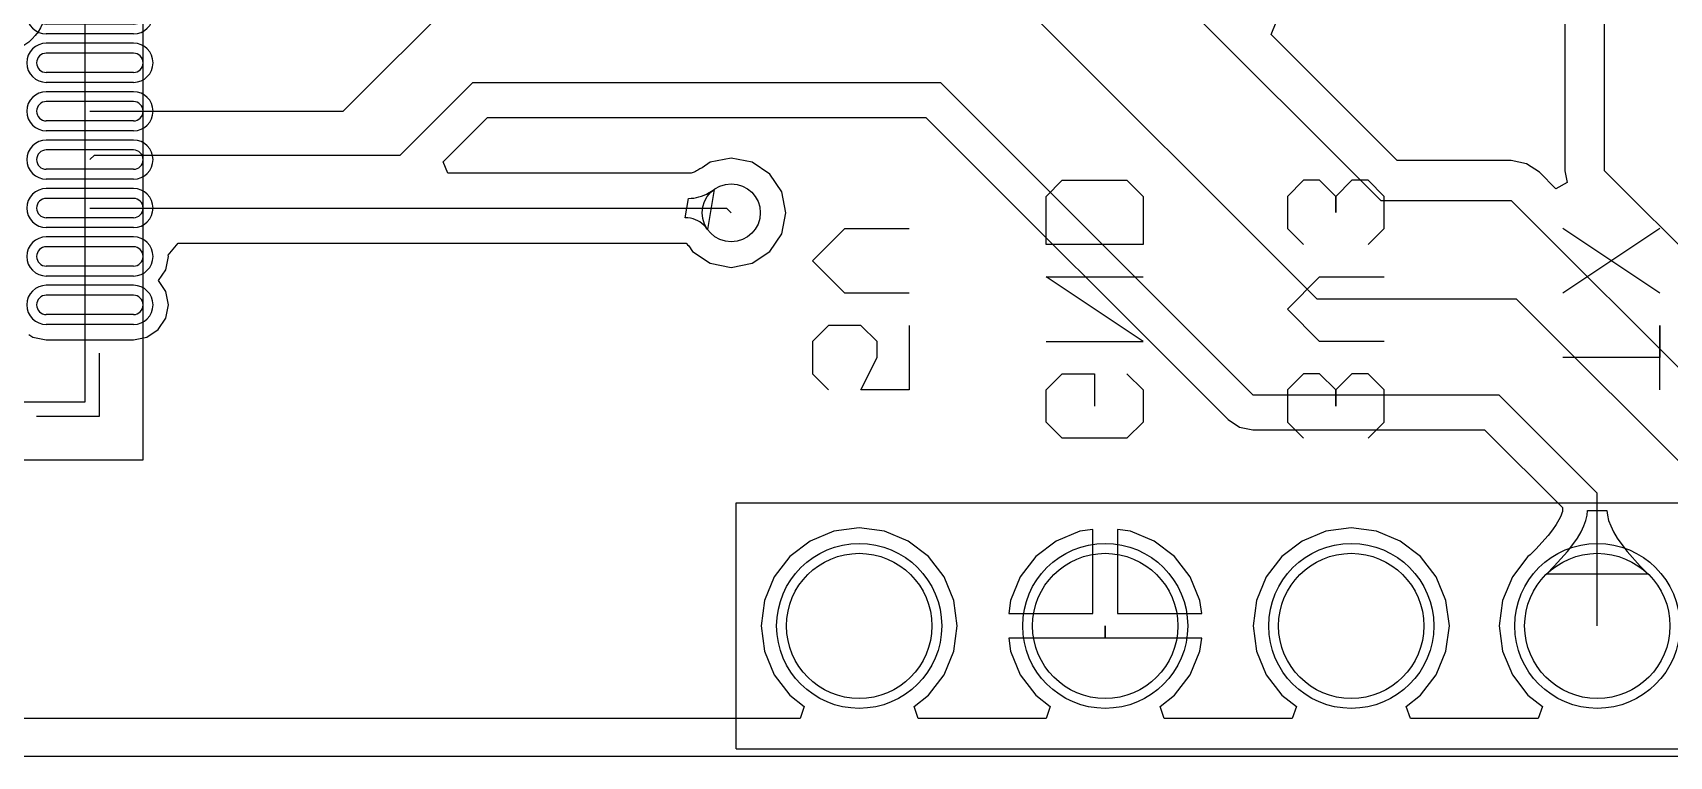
# Model space of a CAD drawing. Header units: millimetres. Extents: x 38 to 147, y 67 to 99.
# Drawn here: x 65.64 to 82.53, y 66.7 to 74.17 of the extents above; entities that cross this region are included whole.
import ezdxf

# ---------------------------------------------------------------- set-up
doc = ezdxf.new("R2010")
doc.units = ezdxf.units.MM
for name, color, linetype in [('BottomOverlay', 54, 'Continuous'), ('BottomSolder', 6, 'Continuous'), ('KeepOutLayer', 6, 'Continuous'), ('Mechanical13', 56, 'Continuous'), ('Mechanical15', 56, 'Continuous'), ('MultiLayer', 9, 'Continuous'), ('TopLayer', 1, 'Continuous'), ('TopOverlay', 2, 'Continuous'), ('TopPaste', 8, 'Continuous'), ('TopSolder', 216, 'Continuous')]:
    doc.layers.add(name, color=color, linetype=linetype)

# ---------------------------------------------------------------- blocks, each defined once
blk = doc.blocks.new('HDR1X10_32')
at = {"layer": 'BottomSolder'}
for centre in [(15.24, 0), (17.78, 0), (20.32, 0), (22.86, 0)]:
    blk.add_circle(centre, 0.852, dxfattribs=at)
at = {"layer": 'MultiLayer'}
for centre in [(15.24, 0), (17.78, 0), (20.32, 0), (22.86, 0)]:
    blk.add_circle(centre, 0.75, dxfattribs=at)
at = {"layer": 'TopLayer'}
for centre in [(15.24, 0), (17.78, 0), (20.32, 0), (22.86, 0)]:
    blk.add_circle(centre, 0.75, dxfattribs=at)
at = {"layer": 'TopOverlay'}
for p, q in [((24.13, 1.27), (0.635, 1.27)), ((24.13, 1.27), (24.13, -1.27)), ((24.13, -1.27), (-1.27, -1.27))]:
    blk.add_line(p, q, dxfattribs=at)
at = {"layer": 'TopSolder'}
for centre in [(15.24, 0), (17.78, 0), (20.32, 0), (22.86, 0)]:
    blk.add_circle(centre, 0.852, dxfattribs=at)
blk = doc.blocks.new('CP2102_58')
at = {"layer": 'Mechanical13'}
for p, q in [((2.5, 2.525), (-2.5, 2.525)), ((-2.5, -2.475), (-2.5, 2.525)), ((2.5, -2.475), (2.5, 2.525)), ((2.5, -2.475), (-2.5, -2.475))]:
    blk.add_line(p, q, dxfattribs=at)
blk.add_circle((-1.6, 1.625), 0.5, dxfattribs=at)
at = {"layer": 'Mechanical15'}
for p, q in [((3.1, 3.125), (-3.1, 3.125)), ((-3.1, -3.075), (-3.1, 3.125)), ((3.1, -3.075), (3.1, 3.125)), ((0, -0.475), (0, 0.525)), ((0.5, 0.025), (-0.5, 0.025)), ((3.1, -3.075), (-3.1, -3.075))]:
    blk.add_line(p, q, dxfattribs=at)
at = {"layer": 'TopLayer'}
for p, q in [((-1.6, 3.025), (-1.6, 2.125)), ((-1.4, 3.025), (-1.4, 2.125)), ((-1.1, 3.025), (-1.1, 2.125)), ((-0.9, 3.025), (-0.9, 2.125)), ((-0.6, 3.025), (-0.6, 2.125)), ((-0.4, 3.025), (-0.4, 2.125)), ((-0.1, 3.025), (-0.1, 2.125)), ((0.1, 3.025), (0.1, 2.125)), ((0.4, 3.025), (0.4, 2.125)), ((0.6, 3.025), (0.6, 2.125)), ((0.9, 3.025), (0.9, 2.125)), ((1.1, 3.025), (1.1, 2.125)), ((1.4, 3.025), (1.4, 2.125)), ((1.6, 3.025), (1.6, 2.125)), ((-3, 1.625), (-2.1, 1.625)), ((-1.5, 1.525), (-1.5, -1.475)), ((1.5, 1.525), (-1.5, 1.525)), ((1.5, -1.475), (1.5, 1.525)), ((2.1, 1.625), (3, 1.625)), ((-3, 1.425), (-2.1, 1.425)), ((2.1, 1.425), (3, 1.425)), ((-3, 1.125), (-2.1, 1.125)), ((2.1, 1.125), (3, 1.125)), ((-3, 0.925), (-2.1, 0.925)), ((2.1, 0.925), (3, 0.925)), ((-3, 0.625), (-2.1, 0.625)), ((2.1, 0.625), (3, 0.625)), ((-3, 0.425), (-2.1, 0.425)), ((2.1, 0.425), (3, 0.425)), ((-3, 0.125), (-2.1, 0.125)), ((2.1, 0.125), (3, 0.125)), ((-3, -0.075), (-2.1, -0.075)), ((2.1, -0.075), (3, -0.075)), ((-3, -0.375), (-2.1, -0.375)), ((2.1, -0.375), (3, -0.375)), ((-3, -0.575), (-2.1, -0.575)), ((2.1, -0.575), (3, -0.575)), ((-3, -0.875), (-2.1, -0.875)), ((2.1, -0.875), (3, -0.875)), ((-3, -1.075), (-2.1, -1.075)), ((2.1, -1.075), (3, -1.075)), ((-3, -1.375), (-2.1, -1.375)), ((-1.5, -1.475), (1.5, -1.475)), ((2.1, -1.375), (3, -1.375)), ((-3, -1.575), (-2.1, -1.575)), ((2.1, -1.575), (3, -1.575)), ((-1.6, -2.075), (-1.6, -2.975)), ((-1.4, -2.075), (-1.4, -2.975)), ((-1.1, -2.075), (-1.1, -2.975)), ((-0.9, -2.075), (-0.9, -2.975)), ((-0.6, -2.075), (-0.6, -2.975)), ((-0.4, -2.075), (-0.4, -2.975)), ((-0.1, -2.075), (-0.1, -2.975)), ((0.1, -2.075), (0.1, -2.975)), ((0.4, -2.075), (0.4, -2.975)), ((0.6, -2.075), (0.6, -2.975)), ((0.9, -2.075), (0.9, -2.975)), ((1.1, -2.075), (1.1, -2.975)), ((1.4, -2.075), (1.4, -2.975)), ((1.6, -2.075), (1.6, -2.975))]:
    blk.add_line(p, q, dxfattribs=at)
for centre, start, end in [((-1.5, 3.025), 0, 180), ((-1, 3.025), 0, 180), ((-0.5, 3.025), 0, 180), ((0, 3.025), 0, 180), ((0.5, 3.025), 0, 180), ((1, 3.025), 0, 180), ((1.5, 3.025), 0, 180), ((-1.5, 2.125), 180, 0), ((-1, 2.125), 180, 0), ((-0.5, 2.125), 180, 0), ((0, 2.125), 180, 0), ((0.5, 2.125), 180, 0), ((1, 2.125), 180, 0), ((1.5, 2.125), 180, 0), ((-3, 1.525), 90, 270), ((-2.1, 1.525), 270, 90), ((2.1, 1.525), 90, 270), ((3, 1.525), 270, 90), ((-3, 1.025), 90, 270), ((-2.1, 1.025), 270, 90), ((2.1, 1.025), 90, 270), ((3, 1.025), 270, 90), ((-3, 0.525), 90, 270), ((-2.1, 0.525), 270, 90), ((2.1, 0.525), 90, 270), ((3, 0.525), 270, 90), ((-3, 0.025), 90, 270), ((-2.1, 0.025), 270, 90), ((2.1, 0.025), 90, 270), ((3, 0.025), 270, 90), ((-3, -0.475), 90, 270), ((-2.1, -0.475), 270, 90), ((2.1, -0.475), 90, 270), ((3, -0.475), 270, 90), ((-3, -0.975), 90, 270), ((-2.1, -0.975), 270, 90), ((2.1, -0.975), 90, 270), ((3, -0.975), 270, 90), ((-3, -1.475), 90, 270), ((-2.1, -1.475), 270, 90), ((2.1, -1.475), 90, 270), ((3, -1.475), 270, 90), ((-1.5, -2.075), 0, 180), ((-1, -2.075), 0, 180), ((-0.5, -2.075), 0, 180), ((0, -2.075), 0, 180), ((0.5, -2.075), 0, 180), ((1, -2.075), 0, 180), ((1.5, -2.075), 0, 180), ((-1.5, -2.975), 180, 0), ((-1, -2.975), 180, 0), ((-0.5, -2.975), 180, 0), ((0, -2.975), 180, 0), ((0.5, -2.975), 180, 0), ((1, -2.975), 180, 0), ((1.5, -2.975), 180, 0)]:
    blk.add_arc(centre, 0.1, start, end, dxfattribs=at)
at = {"layer": 'TopOverlay'}
for p, q in [((-2, 2.675), (-2.65, 2.675)), ((-2.65, 2.025), (-2.65, 2.675)), ((2.65, 2.675), (2, 2.675)), ((2.65, 2.025), (2.65, 2.675)), ((-2.65, -2.625), (-2.65, -1.975)), ((2.65, -2.625), (2.65, -1.975)), ((-2, -2.625), (-2.65, -2.625)), ((2.65, -2.625), (2, -2.625))]:
    blk.add_line(p, q, dxfattribs=at)
blk.add_circle((-3.3, 2.525), 0.125, dxfattribs=at)
at = {"layer": 'TopPaste'}
for p, q in [((-1.6, 3.025), (-1.6, 2.125)), ((-1.4, 3.025), (-1.4, 2.125)), ((-1.1, 3.025), (-1.1, 2.125)), ((-0.9, 3.025), (-0.9, 2.125)), ((-0.6, 3.025), (-0.6, 2.125)), ((-0.4, 3.025), (-0.4, 2.125)), ((-0.1, 3.025), (-0.1, 2.125)), ((0.1, 3.025), (0.1, 2.125)), ((0.4, 3.025), (0.4, 2.125)), ((0.6, 3.025), (0.6, 2.125)), ((0.9, 3.025), (0.9, 2.125)), ((1.1, 3.025), (1.1, 2.125)), ((1.4, 3.025), (1.4, 2.125)), ((1.6, 3.025), (1.6, 2.125)), ((-3, 1.625), (-2.1, 1.625)), ((-1.5, 1.525), (-1.5, -1.475)), ((1.5, 1.525), (-1.5, 1.525)), ((1.5, -1.475), (1.5, 1.525)), ((2.1, 1.625), (3, 1.625)), ((-3, 1.425), (-2.1, 1.425)), ((2.1, 1.425), (3, 1.425)), ((-3, 1.125), (-2.1, 1.125)), ((2.1, 1.125), (3, 1.125)), ((-3, 0.925), (-2.1, 0.925)), ((2.1, 0.925), (3, 0.925)), ((-3, 0.625), (-2.1, 0.625)), ((2.1, 0.625), (3, 0.625)), ((-3, 0.425), (-2.1, 0.425)), ((2.1, 0.425), (3, 0.425)), ((-3, 0.125), (-2.1, 0.125)), ((2.1, 0.125), (3, 0.125)), ((-3, -0.075), (-2.1, -0.075)), ((2.1, -0.075), (3, -0.075)), ((-3, -0.375), (-2.1, -0.375)), ((2.1, -0.375), (3, -0.375)), ((-3, -0.575), (-2.1, -0.575)), ((2.1, -0.575), (3, -0.575)), ((-3, -0.875), (-2.1, -0.875)), ((2.1, -0.875), (3, -0.875)), ((-3, -1.075), (-2.1, -1.075)), ((2.1, -1.075), (3, -1.075)), ((-3, -1.375), (-2.1, -1.375)), ((-1.5, -1.475), (1.5, -1.475)), ((2.1, -1.375), (3, -1.375)), ((-3, -1.575), (-2.1, -1.575)), ((2.1, -1.575), (3, -1.575)), ((-1.6, -2.075), (-1.6, -2.975)), ((-1.4, -2.075), (-1.4, -2.975)), ((-1.1, -2.075), (-1.1, -2.975)), ((-0.9, -2.075), (-0.9, -2.975)), ((-0.6, -2.075), (-0.6, -2.975)), ((-0.4, -2.075), (-0.4, -2.975)), ((-0.1, -2.075), (-0.1, -2.975)), ((0.1, -2.075), (0.1, -2.975)), ((0.4, -2.075), (0.4, -2.975)), ((0.6, -2.075), (0.6, -2.975)), ((0.9, -2.075), (0.9, -2.975)), ((1.1, -2.075), (1.1, -2.975)), ((1.4, -2.075), (1.4, -2.975)), ((1.6, -2.075), (1.6, -2.975))]:
    blk.add_line(p, q, dxfattribs=at)
for centre, start, end in [((-1.5, 3.025), 0, 180), ((-1, 3.025), 0, 180), ((-0.5, 3.025), 0, 180), ((0, 3.025), 0, 180), ((0.5, 3.025), 0, 180), ((1, 3.025), 0, 180), ((1.5, 3.025), 0, 180), ((-1.5, 2.125), 180, 0), ((-1, 2.125), 180, 0), ((-0.5, 2.125), 180, 0), ((0, 2.125), 180, 0), ((0.5, 2.125), 180, 0), ((1, 2.125), 180, 0), ((1.5, 2.125), 180, 0), ((-3, 1.525), 90, 270), ((-2.1, 1.525), 270, 90), ((2.1, 1.525), 90, 270), ((3, 1.525), 270, 90), ((-3, 1.025), 90, 270), ((-2.1, 1.025), 270, 90), ((2.1, 1.025), 90, 270), ((3, 1.025), 270, 90), ((-3, 0.525), 90, 270), ((-2.1, 0.525), 270, 90), ((2.1, 0.525), 90, 270), ((3, 0.525), 270, 90), ((-3, 0.025), 90, 270), ((-2.1, 0.025), 270, 90), ((2.1, 0.025), 90, 270), ((3, 0.025), 270, 90), ((-3, -0.475), 90, 270), ((-2.1, -0.475), 270, 90), ((2.1, -0.475), 90, 270), ((3, -0.475), 270, 90), ((-3, -0.975), 90, 270), ((-2.1, -0.975), 270, 90), ((2.1, -0.975), 90, 270), ((3, -0.975), 270, 90), ((-3, -1.475), 90, 270), ((-2.1, -1.475), 270, 90), ((2.1, -1.475), 90, 270), ((3, -1.475), 270, 90), ((-1.5, -2.075), 0, 180), ((-1, -2.075), 0, 180), ((-0.5, -2.075), 0, 180), ((0, -2.075), 0, 180), ((0.5, -2.075), 0, 180), ((1, -2.075), 0, 180), ((1.5, -2.075), 0, 180), ((-1.5, -2.975), 180, 0), ((-1, -2.975), 180, 0), ((-0.5, -2.975), 180, 0), ((0, -2.975), 180, 0), ((0.5, -2.975), 180, 0), ((1, -2.975), 180, 0), ((1.5, -2.975), 180, 0)]:
    blk.add_arc(centre, 0.1, start, end, dxfattribs=at)
at = {"layer": 'TopSolder'}
for p, q in [((-1.702, 3.025), (-1.702, 2.125)), ((-1.298, 3.025), (-1.298, 2.125)), ((-1.202, 3.025), (-1.202, 2.125)), ((-0.798, 3.025), (-0.798, 2.125)), ((-0.702, 3.025), (-0.702, 2.125)), ((-0.298, 3.025), (-0.298, 2.125)), ((-0.202, 3.025), (-0.202, 2.125)), ((0.202, 3.025), (0.202, 2.125)), ((0.298, 3.025), (0.298, 2.125)), ((0.702, 3.025), (0.702, 2.125)), ((0.798, 3.025), (0.798, 2.125)), ((1.202, 3.025), (1.202, 2.125)), ((1.298, 3.025), (1.298, 2.125)), ((1.702, 3.025), (1.702, 2.125)), ((-3, 1.727), (-2.1, 1.727)), ((2.1, 1.727), (3, 1.727)), ((-1.602, 1.627), (-1.602, -1.576)), ((1.602, 1.627), (-1.602, 1.627)), ((1.602, -1.576), (1.602, 1.627)), ((-3, 1.324), (-2.1, 1.324)), ((-3, 1.227), (-2.1, 1.227)), ((2.1, 1.324), (3, 1.324)), ((2.1, 1.227), (3, 1.227)), ((-3, 0.824), (-2.1, 0.824)), ((-3, 0.727), (-2.1, 0.727)), ((2.1, 0.824), (3, 0.824)), ((2.1, 0.727), (3, 0.727)), ((-3, 0.324), (-2.1, 0.324)), ((-3, 0.227), (-2.1, 0.227)), ((2.1, 0.324), (3, 0.324)), ((2.1, 0.227), (3, 0.227)), ((-3, -0.176), (-2.1, -0.176)), ((-3, -0.273), (-2.1, -0.273)), ((2.1, -0.176), (3, -0.176)), ((2.1, -0.273), (3, -0.273)), ((-3, -0.676), (-2.1, -0.676)), ((-3, -0.773), (-2.1, -0.773)), ((2.1, -0.676), (3, -0.676)), ((2.1, -0.773), (3, -0.773)), ((-3, -1.176), (-2.1, -1.176)), ((2.1, -1.176), (3, -1.176)), ((-3, -1.273), (-2.1, -1.273)), ((2.1, -1.273), (3, -1.273)), ((-3, -1.676), (-2.1, -1.676)), ((-1.602, -1.576), (1.602, -1.576)), ((2.1, -1.676), (3, -1.676)), ((-1.702, -2.075), (-1.702, -2.975)), ((-1.298, -2.075), (-1.298, -2.975)), ((-1.202, -2.075), (-1.202, -2.975)), ((-0.798, -2.075), (-0.798, -2.975)), ((-0.702, -2.075), (-0.702, -2.975)), ((-0.298, -2.075), (-0.298, -2.975)), ((-0.202, -2.075), (-0.202, -2.975)), ((0.202, -2.075), (0.202, -2.975)), ((0.298, -2.075), (0.298, -2.975)), ((0.702, -2.075), (0.702, -2.975)), ((0.798, -2.075), (0.798, -2.975)), ((1.202, -2.075), (1.202, -2.975)), ((1.298, -2.075), (1.298, -2.975)), ((1.702, -2.075), (1.702, -2.975))]:
    blk.add_line(p, q, dxfattribs=at)
for centre, start, end in [((-1.5, 3.025), 0, 180), ((-1, 3.025), 0, 180), ((-0.5, 3.025), 0, 180), ((0, 3.025), 0, 180), ((0.5, 3.025), 0, 180), ((1, 3.025), 0, 180), ((1.5, 3.025), 0, 180), ((-1.5, 2.125), 180, 0), ((-1, 2.125), 180, 0), ((-0.5, 2.125), 180, 0), ((0, 2.125), 180, 0), ((0.5, 2.125), 180, 0), ((1, 2.125), 180, 0), ((1.5, 2.125), 180, 0), ((-3, 1.525), 90, 270), ((-2.1, 1.525), 270, 90), ((2.1, 1.525), 90, 270), ((3, 1.525), 270, 90), ((-3, 1.025), 90, 270), ((-2.1, 1.025), 270, 90), ((2.1, 1.025), 90, 270), ((3, 1.025), 270, 90), ((-3, 0.525), 90, 270), ((-2.1, 0.525), 270, 90), ((2.1, 0.525), 90, 270), ((3, 0.525), 270, 90), ((-3, 0.025), 90, 270), ((-2.1, 0.025), 270, 90), ((2.1, 0.025), 90, 270), ((3, 0.025), 270, 90), ((-3, -0.475), 90, 270), ((-2.1, -0.475), 270, 90), ((2.1, -0.475), 90, 270), ((3, -0.475), 270, 90), ((-3, -0.975), 90, 270), ((-2.1, -0.975), 270, 90), ((2.1, -0.975), 90, 270), ((3, -0.975), 270, 90), ((-3, -1.475), 90, 270), ((-2.1, -1.475), 270, 90), ((2.1, -1.475), 90, 270), ((3, -1.475), 270, 90), ((-1.5, -2.075), 0, 180), ((-1, -2.075), 0, 180), ((-0.5, -2.075), 0, 180), ((0, -2.075), 0, 180), ((0.5, -2.075), 0, 180), ((1, -2.075), 0, 180), ((1.5, -2.075), 0, 180), ((-1.5, -2.975), 180, 0), ((-1, -2.975), 180, 0), ((-0.5, -2.975), 180, 0), ((0, -2.975), 180, 0), ((0.5, -2.975), 180, 0), ((1, -2.975), 180, 0), ((1.5, -2.975), 180, 0)]:
    blk.add_arc(centre, 0.202, start, end, dxfattribs=at)

msp = doc.modelspace()

# ---------------------------------------------------------------- linework, layer by layer
at = {"layer": 'BottomOverlay'}
for p, q in [((76.098, 72.484), (76.265, 72.651)), ((76.265, 72.651), (76.931, 72.651)), ((76.931, 72.651), (77.098, 72.484)), ((78.754, 72.651), (78.588, 72.484)), ((78.921, 72.651), (78.754, 72.651)), ((79.087, 72.484), (78.921, 72.651)), ((79.254, 72.651), (79.087, 72.484)), ((79.421, 72.651), (79.254, 72.651)), ((79.587, 72.484), (79.421, 72.651)), ((76.098, 71.985), (76.098, 72.484)), ((77.098, 72.484), (77.098, 71.985)), ((78.588, 72.484), (78.588, 72.151)), ((79.087, 72.484), (79.087, 72.318)), ((79.087, 72.318), (79.087, 72.484)), ((79.587, 72.151), (79.587, 72.484)), ((73.685, 71.818), (74.019, 72.151)), ((74.019, 72.151), (74.685, 72.151)), ((78.588, 72.151), (78.754, 71.985)), ((79.421, 71.985), (79.587, 72.151)), ((82.432, 71.485), (81.432, 72.151)), ((82.432, 72.151), (81.432, 71.485)), ((77.098, 71.985), (76.098, 71.985)), ((74.019, 71.485), (73.685, 71.818)), ((77.098, 70.985), (76.098, 71.651)), ((76.098, 71.651), (77.098, 71.651)), ((78.588, 71.318), (78.921, 71.651)), ((78.921, 71.651), (79.587, 71.651)), ((74.685, 71.485), (74.019, 71.485)), ((78.921, 70.985), (78.588, 71.318)), ((73.852, 71.151), (73.685, 70.985)), ((74.185, 71.151), (73.852, 71.151)), ((74.352, 70.985), (74.185, 71.151)), ((74.685, 71.151), (74.685, 70.485)), ((82.432, 70.485), (82.432, 71.151)), ((82.432, 71.151), (82.432, 70.818)), ((73.685, 70.985), (73.685, 70.652)), ((74.352, 70.818), (74.352, 70.985)), ((76.098, 70.985), (77.098, 70.985)), ((79.587, 70.985), (78.921, 70.985)), ((74.185, 70.485), (74.352, 70.818)), ((82.432, 70.818), (81.432, 70.818)), ((73.685, 70.652), (73.852, 70.485)), ((76.098, 70.485), (76.265, 70.652)), ((76.265, 70.652), (76.598, 70.652)), ((76.598, 70.652), (76.598, 70.318)), ((76.931, 70.652), (77.098, 70.485)), ((78.754, 70.652), (78.588, 70.485)), ((78.921, 70.652), (78.754, 70.652)), ((79.087, 70.485), (78.921, 70.652)), ((79.254, 70.652), (79.087, 70.485)), ((79.421, 70.652), (79.254, 70.652)), ((79.587, 70.485), (79.421, 70.652)), ((74.685, 70.485), (74.185, 70.485)), ((76.098, 70.152), (76.098, 70.485)), ((77.098, 70.485), (77.098, 70.152)), ((78.588, 70.485), (78.588, 70.152)), ((79.087, 70.485), (79.087, 70.318)), ((79.087, 70.318), (79.087, 70.485)), ((79.587, 70.152), (79.587, 70.485)), ((76.265, 69.985), (76.098, 70.152)), ((77.098, 70.152), (76.931, 69.985)), ((78.588, 70.152), (78.754, 69.985)), ((79.421, 69.985), (79.587, 70.152)), ((76.931, 69.985), (76.265, 69.985))]:
    msp.add_line(p, q, dxfattribs=at)
at = {"layer": 'KeepOutLayer'}
msp.add_line((54.864, 66.7), (141.249, 66.7), dxfattribs=at)
at = {"layer": 'MultiLayer'}
msp.add_circle((72.847, 72.314), 0.3, dxfattribs=at)
at = {"layer": 'TopLayer'}
for p, q in [((81.864, 72.746), (81.864, 76.098)), ((81.452, 75.928), (81.452, 72.746)), ((76.225, 75.768), (79.553, 72.441)), ((68.841, 73.363), (70.307, 74.828)), ((75.489, 74.828), (78.892, 71.425)), ((78.422, 74.155), (78.474, 74.282)), ((79.723, 72.853), (78.422, 74.155)), ((69.429, 72.909), (70.18, 73.66)), ((70.18, 73.66), (75.006, 73.66)), ((75.006, 73.66), (78.232, 70.434)), ((66.226, 73.363), (68.841, 73.363)), ((69.872, 72.841), (70.33, 73.299)), ((70.33, 73.299), (74.857, 73.299)), ((74.857, 73.299), (77.977, 70.179)), ((66.226, 72.863), (66.272, 72.909)), ((66.272, 72.909), (69.429, 72.909)), ((69.92, 72.724), (69.872, 72.841)), ((72.631, 72.836), (72.546, 72.779)), ((72.847, 72.879), (72.631, 72.836)), ((73.063, 72.836), (72.847, 72.879)), ((73.247, 72.713), (73.063, 72.836)), ((80.899, 72.853), (79.723, 72.853)), ((81.057, 72.821), (80.899, 72.853)), ((81.19, 72.732), (81.057, 72.821)), ((72.428, 72.724), (69.92, 72.724)), ((72.434, 72.725), (72.428, 72.724)), ((72.444, 72.727), (72.434, 72.725)), ((72.454, 72.73), (72.444, 72.727)), ((72.465, 72.734), (72.454, 72.73)), ((72.477, 72.74), (72.465, 72.734)), ((72.489, 72.747), (72.477, 72.74)), ((72.503, 72.755), (72.489, 72.747)), ((72.522, 72.769), (72.503, 72.755)), ((72.546, 72.779), (72.522, 72.769)), ((73.369, 72.53), (73.247, 72.713)), ((81.359, 72.563), (81.19, 72.732)), ((81.452, 72.746), (81.476, 72.626)), ((81.864, 72.746), (83.706, 70.904)), ((72.514, 72.478), (72.54, 72.486)), ((72.54, 72.486), (72.567, 72.496)), ((72.567, 72.496), (72.593, 72.508)), ((72.593, 72.508), (72.619, 72.522)), ((72.67, 72.556), (72.602, 72.141)), ((72.619, 72.522), (72.644, 72.538)), ((72.644, 72.538), (72.67, 72.556)), ((73.412, 72.314), (73.369, 72.53)), ((81.476, 72.626), (81.359, 72.563)), ((66.226, 72.363), (72.798, 72.363)), ((72.372, 72.263), (72.407, 72.463)), ((72.407, 72.463), (72.434, 72.464)), ((72.434, 72.464), (72.461, 72.466)), ((72.461, 72.466), (72.487, 72.471)), ((72.487, 72.471), (72.514, 72.478)), ((72.798, 72.363), (72.847, 72.314)), ((73.369, 72.098), (73.412, 72.314)), ((79.553, 72.441), (80.899, 72.441)), ((80.899, 72.441), (83.617, 69.723)), ((72.4, 72.261), (72.372, 72.263)), ((72.427, 72.258), (72.4, 72.261)), ((72.453, 72.252), (72.427, 72.258)), ((72.478, 72.243), (72.453, 72.252)), ((72.502, 72.232), (72.478, 72.243)), ((72.524, 72.219), (72.502, 72.232)), ((72.545, 72.203), (72.524, 72.219)), ((72.565, 72.185), (72.545, 72.203)), ((72.584, 72.164), (72.565, 72.185)), ((72.602, 72.141), (72.584, 72.164)), ((67.035, 71.875), (67.139, 72.002)), ((67.139, 72.002), (72.382, 72.002)), ((72.382, 72.002), (72.382, 72.001)), ((72.382, 72.001), (72.385, 71.998)), ((72.385, 71.998), (72.396, 71.984)), ((72.396, 71.984), (72.409, 71.973)), ((72.409, 71.973), (72.448, 71.914)), ((73.247, 71.914), (73.369, 72.098)), ((67.01, 71.724), (67.037, 71.863)), ((67.037, 71.863), (67.035, 71.875)), ((72.448, 71.914), (72.631, 71.792)), ((73.063, 71.792), (73.247, 71.914)), ((66.935, 71.613), (67.01, 71.724)), ((72.631, 71.792), (72.847, 71.749)), ((72.847, 71.749), (73.063, 71.792)), ((67.01, 71.501), (66.935, 71.613)), ((67.037, 71.363), (67.01, 71.501)), ((67.01, 71.224), (67.037, 71.363)), ((78.892, 71.425), (80.95, 71.425)), ((80.95, 71.425), (84.328, 68.047)), ((66.932, 71.107), (67.01, 71.224)), ((65.596, 71.058), (65.638, 71.029)), ((65.638, 71.029), (65.776, 71.002)), ((65.776, 71.002), (66.676, 71.002)), ((66.676, 71.002), (66.815, 71.029)), ((66.815, 71.029), (66.932, 71.107)), ((78.232, 70.434), (80.772, 70.434)), ((80.772, 70.434), (81.788, 69.418)), ((77.977, 70.179), (78.094, 70.101)), ((78.094, 70.101), (78.232, 70.073)), ((78.232, 70.073), (80.622, 70.073)), ((80.622, 70.073), (81.427, 69.269)), ((81.788, 68.047), (81.788, 69.418)), ((81.392, 69.143), (81.364, 69.095)), ((81.412, 69.182), (81.392, 69.143)), ((81.423, 69.212), (81.412, 69.182)), ((81.427, 69.23), (81.423, 69.212)), ((81.427, 69.269), (81.427, 69.23)), ((81.65, 69.079), (81.671, 69.136)), ((81.671, 69.136), (81.684, 69.19)), ((81.684, 69.19), (81.688, 69.24)), ((81.688, 69.24), (81.888, 69.24)), ((81.888, 69.24), (81.892, 69.19)), ((81.892, 69.19), (81.905, 69.136)), ((81.905, 69.136), (81.926, 69.079)), ((73.906, 69.025), (73.662, 68.924)), ((74.168, 69.059), (73.906, 69.025)), ((74.43, 69.025), (74.168, 69.059)), ((74.674, 68.924), (74.43, 69.025)), ((76.446, 69.025), (76.202, 68.924)), ((76.581, 69.043), (76.446, 69.025)), ((76.581, 68.174), (76.581, 69.043)), ((76.97, 69.025), (76.835, 69.043)), ((76.835, 69.043), (76.835, 68.174)), ((77.214, 68.924), (76.97, 69.025)), ((78.986, 69.025), (78.742, 68.924)), ((79.248, 69.059), (78.986, 69.025)), ((79.51, 69.025), (79.248, 69.059)), ((79.754, 68.924), (79.51, 69.025)), ((81.281, 68.982), (81.155, 68.841)), ((81.326, 69.041), (81.281, 68.982)), ((81.364, 69.095), (81.326, 69.041)), ((81.535, 68.887), (81.582, 68.955)), ((81.582, 68.955), (81.62, 69.019)), ((81.62, 69.019), (81.65, 69.079)), ((81.926, 69.079), (81.956, 69.019)), ((81.956, 69.019), (81.994, 68.955)), ((81.994, 68.955), (82.041, 68.887)), ((73.662, 68.924), (73.452, 68.763)), ((74.884, 68.763), (74.674, 68.924)), ((76.202, 68.924), (75.992, 68.763)), ((77.424, 68.763), (77.214, 68.924)), ((78.742, 68.924), (78.532, 68.763)), ((79.964, 68.763), (79.754, 68.924)), ((81.094, 68.78), (81.072, 68.763)), ((81.155, 68.841), (81.094, 68.78)), ((81.344, 68.664), (81.48, 68.816)), ((81.48, 68.816), (81.535, 68.887)), ((82.041, 68.887), (82.096, 68.816)), ((82.096, 68.816), (82.232, 68.664)), ((73.452, 68.763), (73.291, 68.553)), ((75.045, 68.553), (74.884, 68.763)), ((75.992, 68.763), (75.831, 68.553)), ((77.585, 68.553), (77.424, 68.763)), ((78.532, 68.763), (78.371, 68.553)), ((80.125, 68.553), (79.964, 68.763)), ((81.072, 68.763), (80.911, 68.553)), ((81.263, 68.582), (81.344, 68.664)), ((82.232, 68.664), (82.313, 68.582)), ((73.291, 68.553), (73.19, 68.309)), ((75.146, 68.309), (75.045, 68.553)), ((75.831, 68.553), (75.73, 68.309)), ((77.686, 68.309), (77.585, 68.553)), ((78.371, 68.553), (78.27, 68.309)), ((80.226, 68.309), (80.125, 68.553)), ((80.911, 68.553), (80.81, 68.309)), ((82.313, 68.582), (81.263, 68.582)), ((73.19, 68.309), (73.155, 68.047)), ((75.181, 68.047), (75.146, 68.309)), ((75.73, 68.309), (75.712, 68.174)), ((77.704, 68.174), (77.686, 68.309)), ((78.27, 68.309), (78.235, 68.047)), ((80.261, 68.047), (80.226, 68.309)), ((80.81, 68.309), (80.775, 68.047)), ((75.712, 68.174), (76.581, 68.174)), ((76.835, 68.174), (77.704, 68.174)), ((73.155, 68.047), (73.19, 67.785)), ((75.146, 67.785), (75.181, 68.047)), ((76.708, 67.92), (75.712, 67.92)), ((75.712, 67.92), (75.73, 67.785)), ((76.708, 67.92), (76.708, 68.047)), ((76.708, 68.047), (76.708, 68.047)), ((76.708, 68.047), (76.708, 67.92)), ((77.704, 67.92), (76.708, 67.92)), ((77.686, 67.785), (77.704, 67.92)), ((78.235, 68.047), (78.27, 67.785)), ((80.226, 67.785), (80.261, 68.047)), ((80.775, 68.047), (80.81, 67.785)), ((73.19, 67.785), (73.291, 67.54)), ((75.045, 67.54), (75.146, 67.785)), ((75.73, 67.785), (75.831, 67.54)), ((77.585, 67.54), (77.686, 67.785)), ((78.27, 67.785), (78.371, 67.54)), ((80.125, 67.54), (80.226, 67.785)), ((80.81, 67.785), (80.911, 67.54)), ((73.291, 67.54), (73.452, 67.331)), ((74.884, 67.331), (75.045, 67.54)), ((75.831, 67.54), (75.992, 67.331)), ((77.424, 67.331), (77.585, 67.54)), ((78.371, 67.54), (78.532, 67.331)), ((79.964, 67.331), (80.125, 67.54)), ((80.911, 67.54), (81.072, 67.331)), ((73.452, 67.331), (73.601, 67.216)), ((74.735, 67.216), (74.884, 67.331)), ((75.992, 67.331), (76.141, 67.216)), ((77.275, 67.216), (77.424, 67.331)), ((78.532, 67.331), (78.681, 67.216)), ((79.815, 67.216), (79.964, 67.331)), ((81.072, 67.331), (81.221, 67.216)), ((73.558, 67.089), (54.864, 67.089)), ((73.601, 67.216), (73.558, 67.089)), ((74.778, 67.089), (74.735, 67.216)), ((76.098, 67.089), (74.778, 67.089)), ((76.141, 67.216), (76.098, 67.089)), ((77.318, 67.089), (77.275, 67.216)), ((78.638, 67.089), (77.318, 67.089)), ((78.681, 67.216), (78.638, 67.089)), ((79.858, 67.089), (79.815, 67.216)), ((81.178, 67.089), (79.858, 67.089)), ((81.221, 67.216), (81.178, 67.089))]:
    msp.add_line(p, q, dxfattribs=at)
msp.add_circle((72.847, 72.314), 0.3, dxfattribs=at)

# ---------------------------------------------------------------- block references
for name, p, rotation in [('CP2102_58', (63.651, 72.863), 270), ('HDR1X10_32', (97.028, 68.047), 180)]:
    msp.add_blockref(name, p, dxfattribs=dict(rotation=rotation))

doc.saveas('drawing.dxf')
